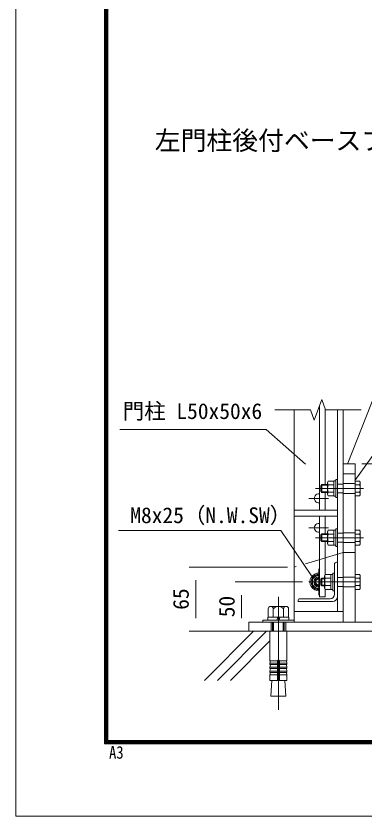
# Model space of a CAD drawing. Units: millimetres, scale not verified, with parts at other scales. Extents: x -4200 to 4200, y -2970 to 2970.
# Drawn here: x -4200 to -3138, y -2970 to -531 of the extents above; entities that cross this region are included whole.
import ezdxf
from ezdxf.enums import TextEntityAlignment as Align

# ---------------------------------------------------------------- set-up
doc = ezdxf.new("R2010")
doc.units = ezdxf.units.MM
doc.header["$LTSCALE"] = 20
doc.linetypes.add('DASHED', pattern=[7.5, 6, -1.5])
doc.linetypes.add('USER1', pattern=[50.8, 31.75, -6.35, 6.35, -6.35])
for name, color, linetype, lineweight in [('0-0_D-STR1', 1, 'Continuous', 18), ('0-1_D-BMK', 2, 'USER1', 13), ('0-2_D-STR3', 3, 'Continuous', 13), ('0-3_D-STR-DIM', 7, 'Continuous', 9), ('0-5_D-STR-TXT', 7, 'Continuous', 9), ('0-7_D-TTL', 7, 'Continuous', 9), ('0-9_D-BGD', 7, 'Continuous', 9), ('0-A_D-DCR-HCH', 7, 'Continuous', 9)]:
    doc.layers.add(name, color=color, linetype=linetype, lineweight=lineweight)
doc.layers.add('0-8_D-TTL-TXT', color=7, linetype='Continuous')
doc.styles.add('ＭＳ ゴシック', font='')
doc.styles.get('ＭＳ ゴシック').set_extended_font_data('MS Gothic')

msp = doc.modelspace()

# ---------------------------------------------------------------- linework, layer by layer
at = {"layer": '0-0_D-STR1'}
for p, q in [((-3351.34, -1731.5), (-3351.34, -2346.41)), ((-3219.34, -2346.41), (-3219.34, -1731.5)), ((-3201.34, -2346.41), (-3201.34, -1731.5)), ((-3351.34, -2037.41), (-3219.34, -2037.41)), ((-3351.34, -2055.41), (-3219.34, -2055.41)), ((-3228.34, -2293.9), (-3228.34, -2202.4)), ((-3222.34, -2196.4), (-3219.34, -2196.4)), ((-3219.34, -2301.4), (-3219.34, -2196.4)), ((-3339.34, -2313.4), (-3339.34, -2316.4)), ((-3339.34, -2316.4), (-3234.34, -2316.4)), ((-3333.34, -2307.4), (-3241.84, -2307.4)), ((-3351.34, -2346.41), (-3201.34, -2346.41))]:
    msp.add_line(p, q, dxfattribs=at)
at = {"layer": '0-0_D-STR1', "linetype": 'DASHED'}
for p, q in [((-3201.34, -1957.9), (-3219.34, -1957.9)), ((-3201.34, -1984.9), (-3219.34, -1984.9)), ((-3201.34, -2107.9), (-3219.34, -2107.9)), ((-3201.34, -2134.9), (-3219.34, -2134.9)), ((-3201.34, -2242.9), (-3219.34, -2242.9)), ((-3201.34, -2269.9), (-3219.34, -2269.9))]:
    msp.add_line(p, q, dxfattribs=at)
at = {"layer": '0-0_D-STR1'}
for centre, radius, start, end in [((-3276.34, -2001.41), 13.5, 81.91222, 278.08778), ((-3276.34, -2091.41), 13.5, 81.91222, 278.08778), ((-3222.34, -2202.4), 6, 90, 180), ((-3333.34, -2313.4), 6, 90, 180), ((-3241.84, -2293.9), 13.5, 270, 0), ((-3234.34, -2301.4), 15, 270, 0)]:
    msp.add_arc(centre, radius, start, end, dxfattribs=at)
at = {"layer": '0-1_D-BMK'}
for p, q in [((-3286.06, -1971.41), (-3139.84, -1971.41)), ((-3246.34, -2001.41), (-3306.34, -2001.41)), ((-3246.34, -2091.41), (-3306.34, -2091.41)), ((-3286.06, -2121.41), (-3139.84, -2121.41)), ((-3276.34, -2215.93), (-3276.34, -2296.88)), ((-3276.34, -2215.93), (-3276.34, -2296.88)), ((-3246.34, -2256.41), (-3306.34, -2256.41)), ((-3265.06, -2256.41), (-3148.84, -2256.41)), ((-3399.34, -2301.68), (-3399.34, -2646.68))]:
    msp.add_line(p, q, dxfattribs=at)
at = {"layer": '0-2_D-STR3'}
for p, q in [((-3274.44, -2037.41), (-3274.44, -1720.05)), ((-3256.44, -1959.41), (-3256.44, -1728.97)), ((-3201.34, -2379.4), (-3201.34, -1896.41)), ((-3165.34, -1896.41), (-3201.34, -1896.41)), ((-3165.34, -2379.4), (-3165.34, -1896.41)), ((-3165.34, -1926.41), (-3201.34, -1926.41)), ((-3230.14, -1948.89), (-3230.14, -1993.92)), ((-3224.14, -1998.41), (-3224.14, -1944.41)), ((-3165.34, -1948.89), (-3151.53, -1948.89)), ((-3165.34, -1948.89), (-3165.34, -1993.92)), ((-3149.44, -1952.51), (-3151.53, -1948.89)), ((-3266.74, -1959.41), (-3270.34, -1963.01)), ((-3270.34, -1979.81), (-3270.34, -1963.01)), ((-3249.64, -1961.66), (-3268.99, -1961.66)), ((-3266.74, -1983.41), (-3266.74, -1959.41)), ((-3249.64, -1959.41), (-3266.74, -1959.41)), ((-3249.64, -1952.66), (-3249.64, -1990.16)), ((-3230.14, -1960.15), (-3247.47, -1960.15)), ((-3165.34, -1960.15), (-3151.53, -1960.15)), ((-3149.44, -1952.51), (-3149.44, -1990.31)), ((-3266.74, -1983.41), (-3270.34, -1979.81)), ((-3249.64, -1981.16), (-3268.99, -1981.16)), ((-3249.64, -1983.41), (-3266.74, -1983.41)), ((-3256.44, -2037.41), (-3256.44, -1983.41)), ((-3230.14, -1982.66), (-3247.47, -1982.66)), ((-3219.34, -1998.41), (-3224.14, -1998.41)), ((-3165.34, -1982.66), (-3151.53, -1982.66)), ((-3165.34, -1993.92), (-3151.53, -1993.92)), ((-3149.44, -1990.31), (-3151.53, -1993.92)), ((-3274.44, -2301.41), (-3274.44, -2055.41)), ((-3256.44, -2109.41), (-3256.44, -2055.41)), ((-3224.14, -2148.41), (-3224.14, -2094.41)), ((-3266.74, -2109.41), (-3270.34, -2113.01)), ((-3270.34, -2129.81), (-3270.34, -2113.01)), ((-3249.64, -2111.66), (-3268.99, -2111.66)), ((-3266.74, -2133.41), (-3266.74, -2109.41)), ((-3249.64, -2109.41), (-3266.74, -2109.41)), ((-3249.64, -2102.66), (-3249.64, -2140.16)), ((-3230.14, -2110.15), (-3247.47, -2110.15)), ((-3230.14, -2098.89), (-3230.14, -2143.92)), ((-3165.34, -2098.89), (-3151.53, -2098.89)), ((-3165.34, -2098.89), (-3165.34, -2143.92)), ((-3165.34, -2110.15), (-3151.53, -2110.15)), ((-3149.44, -2102.51), (-3151.53, -2098.89)), ((-3149.44, -2102.51), (-3149.44, -2140.31)), ((-3266.74, -2133.41), (-3270.34, -2129.81)), ((-3249.64, -2131.16), (-3268.99, -2131.16)), ((-3249.64, -2133.41), (-3266.74, -2133.41)), ((-3256.44, -2233.89), (-3256.44, -2133.41)), ((-3230.14, -2132.66), (-3247.47, -2132.66)), ((-3165.34, -2132.66), (-3151.53, -2132.66)), ((-3165.34, -2143.92), (-3151.53, -2143.92)), ((-3149.44, -2140.31), (-3151.53, -2143.92)), ((-3219.34, -2148.41), (-3224.14, -2148.41)), ((-3351.34, -2379.4), (-3351.34, -2211.4)), ((-3276.34, -2233.91), (-3295.84, -2245.13)), ((-3276.34, -2233.91), (-3274.44, -2235)), ((-3258.64, -2237.66), (-3258.64, -2275.16)), ((-3239.14, -2233.89), (-3239.14, -2278.92)), ((-3233.14, -2283.41), (-3233.14, -2229.41)), ((-3165.34, -2233.89), (-3151.53, -2233.89)), ((-3165.34, -2233.89), (-3165.34, -2278.92)), ((-3149.44, -2237.51), (-3151.53, -2233.89)), ((-3149.44, -2237.51), (-3149.44, -2275.31)), ((-3295.84, -2245.13), (-3295.84, -2267.68)), ((-3276.34, -2278.91), (-3295.84, -2267.68)), ((-3266.74, -2244.41), (-3270.34, -2248.01)), ((-3270.34, -2264.81), (-3270.34, -2248.01)), ((-3266.74, -2268.41), (-3270.34, -2264.81)), ((-3258.64, -2246.66), (-3268.99, -2246.66)), ((-3258.64, -2266.16), (-3268.99, -2266.16)), ((-3266.74, -2268.41), (-3266.74, -2244.41)), ((-3258.64, -2244.41), (-3266.74, -2244.41)), ((-3258.64, -2268.41), (-3266.74, -2268.41)), ((-3239.14, -2245.15), (-3256.47, -2245.15)), ((-3239.14, -2267.66), (-3256.47, -2267.66)), ((-3165.34, -2245.15), (-3151.53, -2245.15)), ((-3165.34, -2267.66), (-3151.53, -2267.66)), ((-3276.34, -2278.91), (-3274.44, -2277.81)), ((-3256.44, -2301.41), (-3256.44, -2278.92)), ((-3228.34, -2283.41), (-3233.14, -2283.41)), ((-3165.34, -2278.92), (-3151.53, -2278.92)), ((-3149.44, -2275.31), (-3151.53, -2278.92)), ((-3256.44, -2301.41), (-3274.44, -2301.41))]:
    msp.add_line(p, q, dxfattribs=at)
at = {"layer": '0-2_D-STR3', "linetype": 'DASHED'}
for p, q in [((-3201.34, -1956.41), (-3165.34, -1956.41)), ((-3201.34, -1986.41), (-3165.34, -1986.41)), ((-3201.34, -2106.41), (-3165.34, -2106.41)), ((-3201.34, -2136.41), (-3165.34, -2136.41)), ((-3201.34, -2166.4), (-3351.34, -2211.4)), ((-3201.34, -2166.4), (-3165.34, -2166.4)), ((-3201.34, -2241.41), (-3165.34, -2241.41)), ((-3201.34, -2271.41), (-3165.34, -2271.41)), ((-3421.84, -2406.4), (-3421.84, -2379.4)), ((-3376.84, -2406.4), (-3376.84, -2379.4))]:
    msp.add_line(p, q, dxfattribs=at)
at = {"layer": '0-2_D-STR3', "lineweight": 18}
for p, q in [((-3430.52, -2363.5), (-3430.52, -2338.6)), ((-3422.72, -2331.1), (-3375.96, -2331.1)), ((-3381.34, -2331.1), (-3417.34, -2331.1)), ((-3414.93, -2363.5), (-3414.93, -2338.6)), ((-3383.75, -2363.5), (-3383.75, -2338.6)), ((-3368.16, -2338.6), (-3368.16, -2363.5)), ((-3431.59, -2363.5), (-3367.09, -2363.5)), ((-3431.59, -2372.5), (-3431.59, -2363.5)), ((-3368.16, -2363.5), (-3430.52, -2363.5)), ((-3403.84, -2372.5), (-3401.43, -2363.5)), ((-3394.84, -2363.5), (-3397.25, -2372.5)), ((-3367.09, -2363.5), (-3367.09, -2372.5)), ((-3447.34, -2379.4), (-3447.34, -2372.5)), ((-3447.34, -2372.5), (-3351.34, -2372.5)), ((-3351.34, -2379.4), (-3447.34, -2379.4)), ((-3367.09, -2372.5), (-3431.59, -2372.5)), ((-3417.35, -2406.4), (-3417.35, -2379.4)), ((-3414.11, -2406.4), (-3414.11, -2379.4)), ((-3384.59, -2406.4), (-3384.59, -2379.4)), ((-3381.35, -2379.4), (-3381.35, -2406.4)), ((-3351.34, -2372.5), (-3351.34, -2379.4)), ((-3425.29, -2406.4), (-3425.29, -2496.51)), ((-3373.39, -2406.4), (-3373.39, -2496.51)), ((-3402.34, -2496.51), (-3425.29, -2496.51)), ((-3425.29, -2504.01), (-3423.99, -2496.63)), ((-3425.29, -2504.01), (-3402.34, -2504.01)), ((-3425.29, -2504.01), (-3425.29, -2508.51)), ((-3425.29, -2508.51), (-3402.34, -2508.51)), ((-3425.29, -2516.01), (-3423.99, -2508.63)), ((-3402.34, -2496.51), (-3402.34, -2556.4)), ((-3396.34, -2496.51), (-3396.34, -2556.4)), ((-3396.34, -2496.51), (-3373.39, -2496.51)), ((-3373.39, -2504.01), (-3396.34, -2504.01)), ((-3373.39, -2508.51), (-3396.34, -2508.51)), ((-3373.39, -2504.01), (-3374.69, -2496.63)), ((-3373.39, -2516.01), (-3374.69, -2508.63)), ((-3373.39, -2504.01), (-3373.39, -2508.51)), ((-3425.29, -2516.01), (-3402.34, -2516.01)), ((-3425.29, -2516.01), (-3425.29, -2520.51)), ((-3425.29, -2520.51), (-3402.34, -2520.51)), ((-3425.29, -2528.01), (-3423.99, -2520.63)), ((-3425.29, -2528.01), (-3402.34, -2528.01)), ((-3425.29, -2528.01), (-3425.29, -2532.51)), ((-3425.29, -2532.51), (-3402.34, -2532.51)), ((-3425.29, -2539.9), (-3423.99, -2532.51)), ((-3373.39, -2516.01), (-3396.34, -2516.01)), ((-3373.39, -2520.51), (-3396.34, -2520.51)), ((-3373.39, -2528.01), (-3396.34, -2528.01)), ((-3373.39, -2532.51), (-3396.34, -2532.51)), ((-3373.39, -2528.01), (-3374.69, -2520.63)), ((-3373.39, -2539.9), (-3374.69, -2532.51)), ((-3373.39, -2516.01), (-3373.39, -2520.51)), ((-3373.39, -2528.01), (-3373.39, -2532.51)), ((-3425.29, -2539.9), (-3402.34, -2539.9)), ((-3425.29, -2539.9), (-3425.29, -2556.4)), ((-3373.39, -2556.4), (-3425.29, -2556.4)), ((-3419.34, -2556.4), (-3422.08, -2604.7)), ((-3373.39, -2539.9), (-3396.34, -2539.9)), ((-3379.35, -2556.4), (-3376.61, -2604.7)), ((-3373.39, -2539.9), (-3373.39, -2556.4)), ((-3422.08, -2604.7), (-3376.61, -2604.7))]:
    msp.add_line(p, q, dxfattribs=at)
at = {"layer": '0-2_D-STR3'}
for points in [[(-3230.14, -1948.89), (-3247.47, -1948.89), (-3249.64, -1952.66)], [(-3219.34, -1998.41), (-3219.34, -1944.41), (-3224.14, -1944.41)], [(-3230.14, -1993.92), (-3247.47, -1993.92), (-3249.64, -1990.16)], [(-3219.34, -2148.41), (-3219.34, -2094.41), (-3224.14, -2094.41)], [(-3230.14, -2098.89), (-3247.47, -2098.89), (-3249.64, -2102.66)], [(-3230.14, -2143.92), (-3247.47, -2143.92), (-3249.64, -2140.16)], [(-3239.14, -2233.89), (-3256.47, -2233.89), (-3258.64, -2237.66)], [(-3228.34, -2283.41), (-3228.34, -2229.41), (-3233.14, -2229.41)], [(-3239.14, -2278.92), (-3256.47, -2278.92), (-3258.64, -2275.16)]]:
    msp.add_lwpolyline(points, dxfattribs=at)
for points in [[(-3230.14, -1994.51), (-3224.14, -1994.51), (-3224.14, -1948.31), (-3230.14, -1948.31)], [(-3230.14, -2144.51), (-3224.14, -2144.51), (-3224.14, -2098.31), (-3230.14, -2098.31)], [(-3239.14, -2279.51), (-3233.14, -2279.51), (-3233.14, -2233.31), (-3239.14, -2233.31)], [(-2949.34, -2406.4), (-3489.34, -2406.4), (-3489.34, -2379.4), (-2949.34, -2379.4)]]:
    msp.add_lwpolyline(points, close=True, dxfattribs=at)
for centre, radius, start, end in [((-3239.24, -1954.52), 9.97, 145.61585, 214.38416), ((-3159.76, -1954.52), 9.97, 325.61585, 34.38415), ((-3211.95, -1971.41), 37.26, 162.4121, 197.5879), ((-3187.05, -1971.41), 37.26, 342.4121, 17.5879), ((-3239.24, -1988.29), 9.97, 145.61586, 214.38414), ((-3159.76, -1988.29), 9.97, 325.61585, 34.38415), ((-3239.24, -2104.52), 9.97, 145.61585, 214.38416), ((-3211.95, -2121.41), 37.26, 162.4121, 197.5879), ((-3159.76, -2104.52), 9.97, 325.61585, 34.38415), ((-3187.05, -2121.41), 37.26, 342.4121, 17.5879), ((-3239.24, -2138.29), 9.97, 145.61586, 214.38414), ((-3159.76, -2138.29), 9.97, 325.61585, 34.38415), ((-3276.34, -2256.41), 27, 85.9662, 274.0338), ((-3276.34, -2256.41), 23.1, 85.28373, 274.71627), ((-3276.34, -2256.41), 19.5, 84.41048, 275.58952), ((-3276.34, -2256.41), 15, 82.72562, 277.27438), ((-3248.24, -2239.52), 9.97, 145.61585, 214.38416), ((-3159.76, -2239.52), 9.97, 325.61585, 34.38415), ((-3276.34, -2256.41), 12, 80.89314, 272.79761), ((-3276.34, -2256.41), 9, 77.81699, 282.18301), ((-3220.95, -2256.41), 37.26, 162.4121, 197.5879), ((-3248.24, -2273.29), 9.97, 145.61586, 214.38414), ((-3187.05, -2256.41), 37.26, 342.4121, 17.5879), ((-3159.76, -2273.29), 9.97, 325.61585, 34.38415)]:
    msp.add_arc(centre, radius, start, end, dxfattribs=at)
at = {"layer": '0-2_D-STR3', "lineweight": 18}
for centre, radius, start, end in [((-3422.72, -2338.9), 7.8, 2.20423, 177.79577), ((-3399.34, -2351.05), 19.95, 38.61324, 141.38676), ((-3375.96, -2338.9), 7.8, 2.20423, 177.79577), ((-3399.34, -2496.51), 3, 0, 180)]:
    msp.add_arc(centre, radius, start, end, dxfattribs=at)
at = {"layer": '0-3_D-STR-DIM'}
for p, q in [((-3267.07, -1699.78), (-3290.15, -1763.21)), ((-3255.52, -1731.5), (-3267.07, -1699.78)), ((-3410.06, -1731.5), (-3301.7, -1731.5)), ((-3290.15, -1763.21), (-3301.7, -1731.5)), ((-3255.52, -1731.5), (-3147.16, -1731.5)), ((-3145.34, -1896.41), (-2854.78, -1896.41)), ((-3371.34, -2211.4), (-3671.75, -2211.4)), ((-3651.75, -2251.4), (-3651.75, -2366.4)), ((-3326.34, -2256.41), (-3531.75, -2256.41)), ((-3511.75, -2296.41), (-3511.75, -2366.4)), ((-3509.34, -2406.4), (-3671.75, -2406.4)), ((-3509.34, -2406.4), (-3531.75, -2406.4))]:
    msp.add_line(p, q, dxfattribs=at)
at = {"layer": '0-5_D-STR-TXT'}
for points in [[(-2398.83, -1538.7), (-3046.76, -1538.7), (-3187.11, -1894.55)], [(-3883.2, -1791.8), (-3436.71, -1791.8), (-3316.94, -1897.12)], [(-2502.71, -1783.21), (-3047.99, -1783.21), (-3166.27, -1947.27)], [(-3887.52, -2099.29), (-3392.02, -2099.29), (-3298.78, -2237.56)]]:
    msp.add_lwpolyline(points, dxfattribs=at)
at = {"layer": '0-7_D-TTL', "color": 2, "lineweight": 18}
msp.add_lwpolyline([(-4200, 2970), (4200, 2970), (4200, -2970), (-4200, -2970)], close=True, dxfattribs=at)
at = {"layer": '0-7_D-TTL'}
for points in [[(-3930, 2750), (3930, 2750), (3930, -2750), (-3930, -2750)], [(-3927.5, 2747.5), (3927.5, 2747.5), (3927.5, -2747.5), (-3927.5, -2747.5)], [(-3925, 2745), (3925, 2745), (3925, -2745), (-3925, -2745)], [(-3922.5, 2742.5), (3922.5, 2742.5), (3922.5, -2742.5), (-3922.5, -2742.5)], [(-3920, 2740), (3920, 2740), (3920, -2740), (-3920, -2740)]]:
    msp.add_lwpolyline(points, close=True, dxfattribs=at)
at = {"layer": '0-9_D-BGD'}
msp.add_line((-2799.34, -2406.4), (-3661.16, -2406.4), dxfattribs=at)
at = {"layer": '0-A_D-DCR-HCH'}
for p, q in [((-3625.02, -2556.4), (-3475.02, -2406.4)), ((-3585.25, -2556.4), (-3435.25, -2406.4)), ((-3545.47, -2556.4), (-3425.29, -2436.22))]:
    msp.add_line(p, q, dxfattribs=at)

# ---------------------------------------------------------------- texts
at = {"layer": '0-3_D-STR-DIM', "style": 'ＭＳ ゴシック'}
for s, p in [('65', (-3658.49, -2341.25)), ('50', (-3518.49, -2364.03))]:
    msp.add_text(s, height=48.09, rotation=90, dxfattribs=at).set_placement(p, align=Align.BOTTOM_LEFT)
at = {"layer": '0-5_D-STR-TXT', "style": 'ＭＳ ゴシック'}
for s, p in [('門柱 L50x50x6', (-3874.57, -1773.93)), ('M8x25（N.W.SW）', (-3851.29, -2091.43))]:
    msp.add_text(s, height=48.09, dxfattribs=at).set_placement(p, align=Align.BOTTOM_LEFT)
at = {"layer": '0-7_D-TTL', "style": 'ＭＳ ゴシック', "width": 0.85}
msp.add_text('A3', height=38.42, dxfattribs=at).set_placement((-3916.09, -2806.81), align=Align.BOTTOM_LEFT)
at = {"layer": '0-8_D-TTL-TXT', "style": 'ＭＳ ゴシック'}
msp.add_text('左門柱後付ベースプレート詳細図', height=57.77, dxfattribs=at).set_placement((-3776.68, -956.43), align=Align.BOTTOM_LEFT)

doc.saveas('drawing.dxf')
